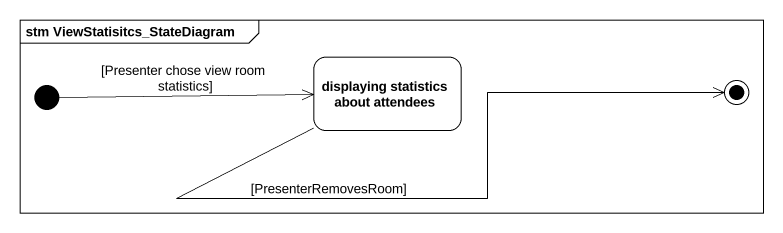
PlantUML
@startuml
mainframe stm ViewStatisitcs_StateDiagram
hide empty description
state "displaying statistics about attendees" as displaying_statistics_about
[*] -right-> displaying_statistics_about : [Presenter chose view room statistics]
displaying_statistics_about -right-> [*] : [PresenterRemovesRoom]
@enduml
